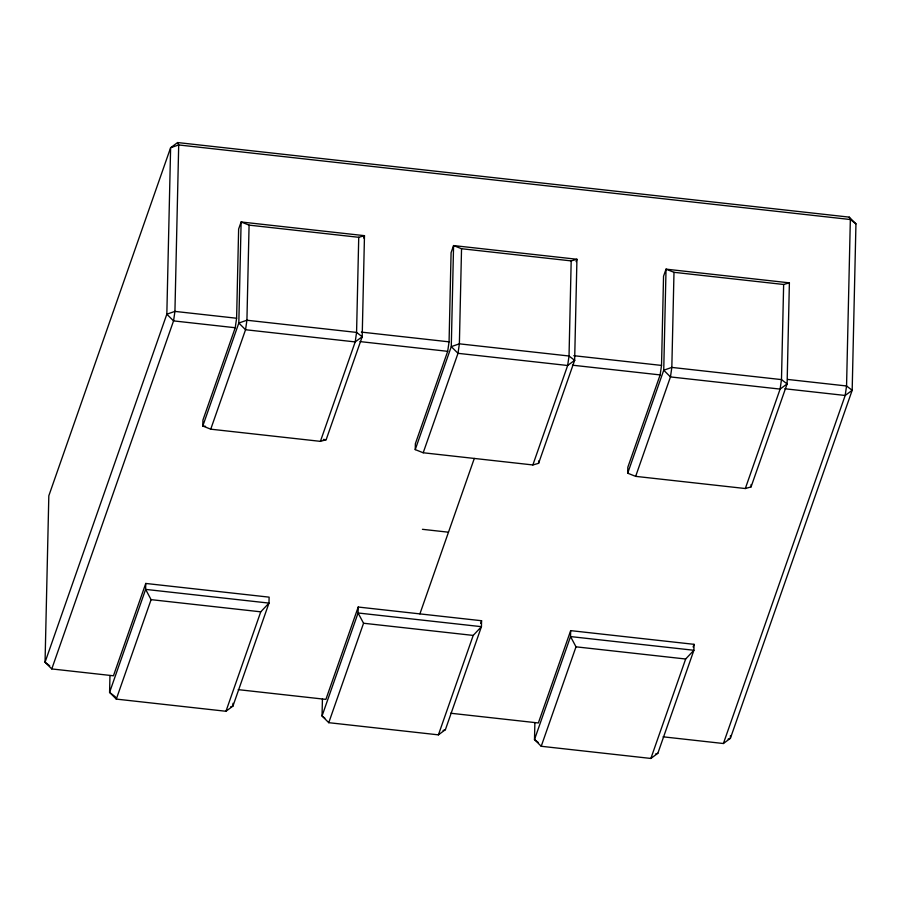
<?xml version="1.0" encoding="UTF-8"?>
<svg xmlns="http://www.w3.org/2000/svg" width="901" height="901" viewBox="0 0 901 901"><rect width="100%" height="100%" fill="white"/><g stroke="black" fill="none" stroke-linecap="round" stroke-linejoin="round"><path stroke-width="1.35" d="M109.967 675.547L109.584 692.385L116.308 699.097L225.96 711.272L232.942 706.08L268.982 603.096L269.117 597.149L145.759 583.454L113.447 675.784L51.774 668.936L45.05 662.235L48.823 495.775L170.616 147.73L177.598 142.549L849.226 217.13L855.95 223.831L852.177 390.291L730.384 738.336L723.402 743.516L663.091 736.815M145.759 583.454L145.624 589.389L109.584 692.385L115.193 696.698L116.308 699.097L151.098 599.649L145.624 589.389L268.982 603.096L260.749 611.824L225.96 711.272M236.614 318.244L238.63 229.079L241.119 221.973L364.477 235.668L362.191 336.726L326.151 439.722L320.407 441.355L210.744 429.18L202.793 426.027L202.928 420.08L235.229 327.739L236.614 318.244L174.929 311.397L166.831 314.19L45.05 662.235L49.724 665.828M233.01 703.276L232.942 706.08L230.633 706.88M205.563 426.331L202.793 426.027L238.821 323.031L241.119 221.973L249.081 225.126L246.919 320.238L245.545 329.732L210.744 429.18M322.423 699.131L322.04 715.98L328.764 722.681L438.415 734.856L445.398 729.675L481.438 626.679L481.573 620.733L358.215 607.037L325.903 699.379L238.202 689.637M363.655 238.033L364.477 235.668L358.733 237.301L356.571 332.413L355.197 341.918L320.407 441.355M358.215 607.037L358.08 612.984L322.04 715.98L324.844 718.131M415.237 449.61L415.372 443.675L447.684 351.334L449.07 341.839L451.086 252.663L453.575 245.568L576.933 259.263L574.647 360.321L538.607 463.317L532.863 464.95L423.2 452.764L415.237 449.61L451.277 346.626L453.575 245.568L461.537 248.721L571.189 260.896L576.933 259.263L576.111 261.628M461.537 248.721L459.375 343.833L458.001 353.327L423.2 452.764M538.607 463.317L538.663 460.94M534.879 722.726L534.496 739.563L541.219 746.276L650.871 758.451L657.854 753.27L693.894 650.274L694.029 644.328L570.671 630.632L538.359 722.962L450.658 713.232M571.189 260.896L569.027 356.008L567.653 365.502L532.863 464.95M570.671 630.632L570.536 636.579L534.496 739.563L538.235 742.447M627.693 473.205L627.828 467.259L660.14 374.917L661.525 365.423L663.541 276.258L666.03 269.151L789.389 282.846L787.102 383.905L751.062 486.9L745.318 488.533L635.655 476.359L627.693 473.205L663.733 370.21L666.03 269.151L673.993 272.305L783.645 284.479L789.389 282.846M673.993 272.305L671.831 367.417L670.457 376.922L635.655 476.359M730.452 735.531L730.384 738.336L728.076 739.124M751.062 486.9L751.119 484.524M783.645 284.479L781.482 379.603L780.108 389.097L745.318 488.533M51.774 668.936L173.555 320.891L174.929 311.397L178.702 144.948L177.598 142.549M328.764 722.681L363.553 623.244L358.08 612.984L481.438 626.679L473.205 635.419L438.415 734.856M419.9 613.885L474.298 458.429M480.65 623.379L481.573 620.733M541.219 746.276L576.009 646.828L570.536 636.579L693.894 650.274L685.661 659.003L650.871 758.451M693.106 646.963L694.029 644.328M723.402 743.516L845.183 395.471L846.557 385.977L850.341 219.517L849.226 217.13M443.089 730.474L445.398 729.675M655.545 754.058L657.854 753.27M249.081 225.126L358.733 237.301M361.357 332.097L449.07 341.839M573.813 355.692L661.525 365.423M787.62 379.434L846.557 385.977L852.177 390.291L845.183 395.471L784.872 388.77M235.229 327.739L173.555 320.891L166.831 314.19L170.616 147.73L178.702 144.948L850.341 219.517L855.95 223.831M359.983 341.592L447.684 351.334M572.439 365.187L660.14 374.917M323.38 439.418L326.151 439.722M422.434 529.315L448.473 532.198M151.098 599.649L260.749 611.824M363.553 623.244L473.205 635.419M576.009 646.828L685.661 659.003M362.191 336.726L355.197 341.918L245.545 329.732L238.821 323.031L246.919 320.238L356.571 332.413L362.191 336.726M574.647 360.321L567.653 365.502L458.001 353.327L451.277 346.626L459.375 343.833L569.027 356.008L574.647 360.321M787.102 383.905L780.108 389.097L670.457 376.922L663.733 370.21L671.831 367.417L781.482 379.603L787.102 383.905"/></g></svg>
